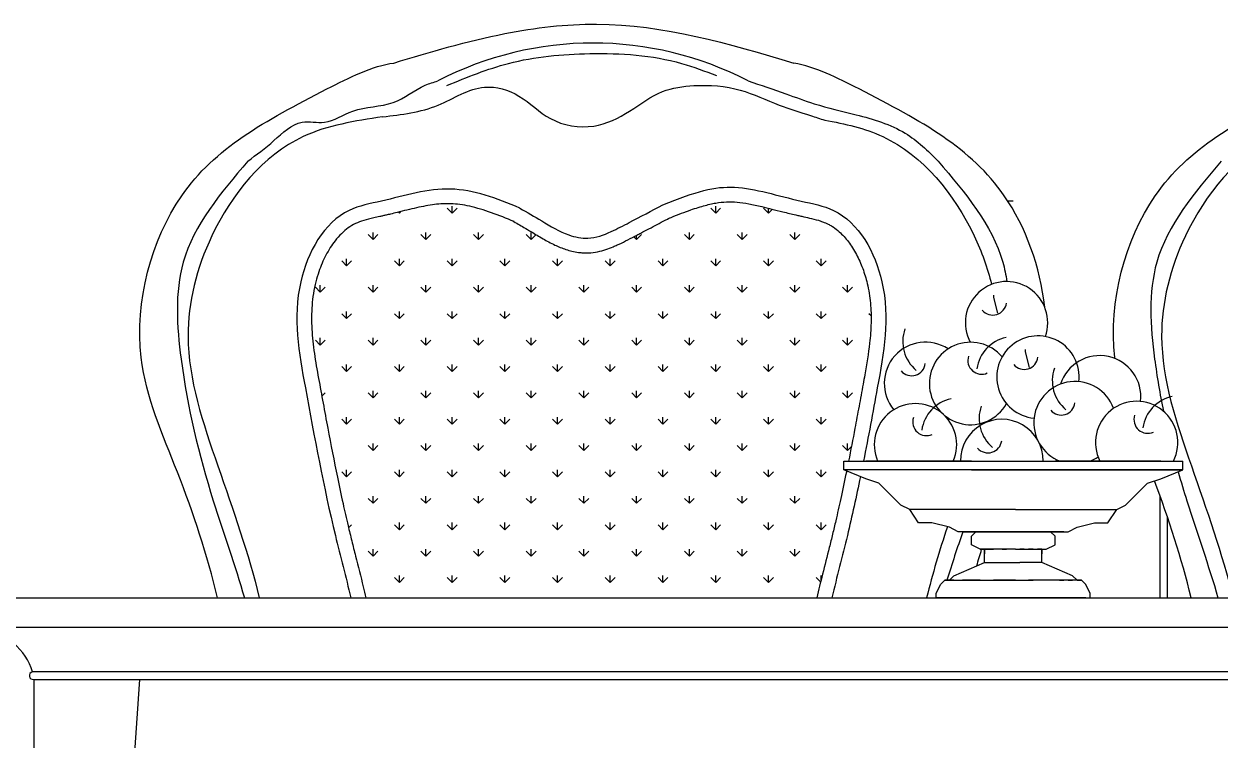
# Model space of a CAD drawing. Header units: millimetres. Extents: x 37301 to 64830, y 24173 to 38860.
# Drawn here: x 44155 to 44970, y 29510 to 29997 of the extents above; entities that cross this region are included whole.
import ezdxf

# ---------------------------------------------------------------- set-up
doc = ezdxf.new("R2010")
doc.units = ezdxf.units.MM

# ---------------------------------------------------------------- blocks, each defined once
blk = doc.blocks.new('A$C6C6C41A0')
for p, q in [((906.26, 1041.88), (902.9, 1045.24)), ((906.26, 1041.88), (909.63, 1045.24)), ((906.27, 1041.91), (906.27, 1046.67)), ((1085.87, 1041.88), (1082.5, 1045.24)), ((1085.87, 1041.88), (1089.24, 1045.24)), ((1085.88, 1041.91), (1085.88, 1046.67)), ((1121.79, 1041.88), (1118.42, 1045.24)), ((1121.79, 1041.88), (1124.49, 1044.58)), ((1121.8, 1041.91), (1121.8, 1045.25)), ((1288.5, 1050), (1284.94, 1050)), ((870.34, 1041.88), (869.7, 1042.52)), ((870.34, 1041.88), (871.41, 1042.94)), ((870.35, 1041.91), (870.35, 1042.68)), ((852.38, 1023.91), (849.02, 1027.28)), ((852.38, 1023.91), (855.75, 1027.28)), ((852.39, 1023.95), (852.39, 1028.71)), ((888.3, 1023.91), (884.94, 1027.28)), ((888.3, 1023.91), (891.67, 1027.28)), ((888.31, 1023.95), (888.31, 1028.71)), ((924.22, 1023.91), (920.86, 1027.28)), ((924.22, 1023.91), (927.59, 1027.28)), ((924.23, 1023.95), (924.23, 1028.71)), ((960.15, 1023.91), (956.78, 1027.28)), ((960.15, 1023.91), (963.46, 1027.23)), ((960.16, 1023.95), (960.16, 1028.71)), ((1031.99, 1023.91), (1035.36, 1027.28)), ((1067.91, 1023.91), (1064.54, 1027.28)), ((1067.91, 1023.91), (1071.28, 1027.28)), ((1067.92, 1023.95), (1067.92, 1028.71)), ((1103.83, 1023.91), (1100.46, 1027.28)), ((1103.83, 1023.91), (1107.2, 1027.28)), ((1103.84, 1023.95), (1103.84, 1028.71)), ((1139.75, 1023.91), (1136.38, 1027.28)), ((1139.75, 1023.91), (1143.12, 1027.28)), ((1139.76, 1023.95), (1139.76, 1028.71)), ((1031.99, 1023.91), (1030.09, 1025.81)), ((1032, 1023.95), (1032, 1026.81)), ((834.43, 1005.99), (834.43, 1010.75)), ((870.35, 1005.99), (870.35, 1010.75)), ((906.27, 1005.99), (906.27, 1010.75)), ((942.19, 1005.99), (942.19, 1010.75)), ((978.12, 1005.99), (978.12, 1010.75)), ((1014.04, 1005.99), (1014.04, 1010.75)), ((1049.96, 1005.99), (1049.96, 1010.75)), ((1085.88, 1005.99), (1085.88, 1010.75)), ((1121.8, 1005.99), (1121.8, 1010.75)), ((1157.72, 1005.99), (1157.72, 1010.75)), ((834.42, 1005.95), (831.05, 1009.32)), ((834.42, 1005.95), (837.79, 1009.32)), ((870.34, 1005.95), (866.98, 1009.32)), ((870.34, 1005.95), (873.71, 1009.32)), ((906.26, 1005.95), (902.9, 1009.32)), ((906.26, 1005.95), (909.63, 1009.32)), ((942.19, 1005.95), (938.82, 1009.32)), ((942.19, 1005.95), (945.55, 1009.32)), ((978.11, 1005.95), (974.74, 1009.32)), ((978.11, 1005.95), (981.47, 1009.32)), ((1014.03, 1005.95), (1010.66, 1009.32)), ((1014.03, 1005.95), (1017.4, 1009.32)), ((1049.95, 1005.95), (1046.58, 1009.32)), ((1049.95, 1005.95), (1053.32, 1009.32)), ((1085.87, 1005.95), (1082.5, 1009.32)), ((1085.87, 1005.95), (1089.24, 1009.32)), ((1121.79, 1005.95), (1118.42, 1009.32)), ((1121.79, 1005.95), (1125.16, 1009.32)), ((1157.71, 1005.95), (1154.34, 1009.32)), ((1157.71, 1005.95), (1161.08, 1009.32)), ((816.46, 987.99), (813.09, 991.36)), ((816.46, 987.99), (819.83, 991.36)), ((816.47, 988.02), (816.47, 992.79)), ((852.38, 987.99), (849.02, 991.36)), ((852.38, 987.99), (855.75, 991.36)), ((852.39, 988.02), (852.39, 992.79)), ((888.3, 987.99), (884.94, 991.36)), ((888.3, 987.99), (891.67, 991.36)), ((888.31, 988.02), (888.31, 992.79)), ((924.22, 987.99), (920.86, 991.36)), ((924.22, 987.99), (927.59, 991.36)), ((924.23, 988.02), (924.23, 992.79)), ((960.15, 987.99), (956.78, 991.36)), ((960.15, 987.99), (963.51, 991.36)), ((960.16, 988.02), (960.16, 992.79)), ((996.07, 987.99), (992.7, 991.36)), ((996.07, 987.99), (999.43, 991.36)), ((996.08, 988.02), (996.08, 992.79)), ((1031.99, 987.99), (1028.62, 991.36)), ((1031.99, 987.99), (1035.36, 991.36)), ((1032, 988.02), (1032, 992.79)), ((1067.91, 987.99), (1064.54, 991.36)), ((1067.91, 987.99), (1071.28, 991.36)), ((1067.92, 988.02), (1067.92, 992.79)), ((1103.83, 987.99), (1100.46, 991.36)), ((1103.83, 987.99), (1107.2, 991.36)), ((1103.84, 988.02), (1103.84, 992.79)), ((1139.75, 987.99), (1136.38, 991.36)), ((1139.75, 987.99), (1143.12, 991.36)), ((1139.76, 988.02), (1139.76, 992.79)), ((1175.67, 987.99), (1172.3, 991.36)), ((1175.67, 987.99), (1179.04, 991.36)), ((1175.68, 988.02), (1175.68, 992.79)), ((1275.43, 984.43), (1275.43, 986.04)), ((1278.11, 973.71), (1275.43, 984.43)), ((834.42, 970.03), (831.05, 973.4)), ((834.42, 970.03), (837.79, 973.4)), ((834.43, 970.06), (834.43, 974.83)), ((870.34, 970.03), (866.98, 973.4)), ((870.34, 970.03), (873.71, 973.4)), ((870.35, 970.06), (870.35, 974.83)), ((906.26, 970.03), (902.9, 973.4)), ((906.26, 970.03), (909.63, 973.4)), ((906.27, 970.06), (906.27, 974.83)), ((942.19, 970.03), (938.82, 973.4)), ((942.19, 970.06), (942.19, 974.83)), ((942.19, 970.03), (945.55, 973.4)), ((978.11, 970.03), (974.74, 973.4)), ((978.11, 970.03), (981.47, 973.4)), ((978.12, 970.06), (978.12, 974.83)), ((1014.03, 970.03), (1010.66, 973.4)), ((1014.03, 970.03), (1017.4, 973.4)), ((1014.04, 970.06), (1014.04, 974.83)), ((1049.95, 970.03), (1046.58, 973.4)), ((1049.95, 970.03), (1053.32, 973.4)), ((1049.96, 970.06), (1049.96, 974.83)), ((1085.87, 970.03), (1082.5, 973.4)), ((1085.87, 970.03), (1089.24, 973.4)), ((1085.88, 970.06), (1085.88, 974.83)), ((1121.79, 970.03), (1118.42, 973.4)), ((1121.79, 970.03), (1125.16, 973.4)), ((1121.8, 970.06), (1121.8, 974.83)), ((1157.71, 970.03), (1154.34, 973.4)), ((1157.71, 970.03), (1161.08, 973.4)), ((1157.72, 970.06), (1157.72, 974.83)), ((1191.76, 971.91), (1190.26, 973.4)), ((816.46, 952.07), (813.09, 955.44)), ((816.46, 952.07), (819.83, 955.44)), ((816.47, 952.1), (816.47, 956.87)), ((852.38, 952.07), (849.02, 955.44)), ((852.38, 952.07), (855.75, 955.44)), ((852.39, 952.1), (852.39, 956.87)), ((888.3, 952.07), (884.94, 955.44)), ((888.3, 952.07), (891.67, 955.44)), ((888.31, 952.1), (888.31, 956.87)), ((924.22, 952.07), (920.86, 955.44)), ((924.22, 952.07), (927.59, 955.44)), ((924.23, 952.1), (924.23, 956.87)), ((960.15, 952.07), (956.78, 955.44)), ((960.15, 952.07), (963.51, 955.44)), ((960.16, 952.1), (960.16, 956.87)), ((996.07, 952.07), (992.7, 955.44)), ((996.07, 952.07), (999.43, 955.44)), ((996.08, 952.1), (996.08, 956.87)), ((1031.99, 952.07), (1028.62, 955.44)), ((1031.99, 952.07), (1035.36, 955.44)), ((1032, 952.1), (1032, 956.87)), ((1067.91, 952.07), (1064.54, 955.44)), ((1067.91, 952.07), (1071.28, 955.44)), ((1067.92, 952.1), (1067.92, 956.87)), ((1103.83, 952.07), (1100.46, 955.44)), ((1103.83, 952.07), (1107.2, 955.44)), ((1103.84, 952.1), (1103.84, 956.87)), ((1139.75, 952.07), (1136.38, 955.44)), ((1139.75, 952.07), (1143.12, 955.44)), ((1139.76, 952.1), (1139.76, 956.87)), ((1175.67, 952.07), (1172.3, 955.44)), ((1175.67, 952.07), (1179.04, 955.44)), ((1175.68, 952.1), (1175.68, 956.87)), ((1296.89, 947.46), (1296.89, 949.07)), ((1299.57, 936.74), (1296.89, 947.46)), ((834.42, 934.11), (831.05, 937.48)), ((834.42, 934.11), (837.79, 937.48)), ((834.43, 934.14), (834.43, 938.91)), ((870.34, 934.11), (866.98, 937.48)), ((870.34, 934.11), (873.71, 937.48)), ((870.35, 934.14), (870.35, 938.91)), ((906.26, 934.11), (902.9, 937.48)), ((906.26, 934.11), (909.63, 937.48)), ((906.27, 934.14), (906.27, 938.91)), ((942.19, 934.11), (938.82, 937.48)), ((942.19, 934.14), (942.19, 938.91)), ((942.19, 934.11), (945.55, 937.48)), ((978.11, 934.11), (974.74, 937.48)), ((978.11, 934.11), (981.47, 937.48)), ((978.12, 934.14), (978.12, 938.91)), ((1014.03, 934.11), (1010.66, 937.48)), ((1014.03, 934.11), (1017.4, 937.48)), ((1014.04, 934.14), (1014.04, 938.91)), ((1049.95, 934.11), (1046.58, 937.48)), ((1049.95, 934.11), (1053.32, 937.48)), ((1049.96, 934.14), (1049.96, 938.91)), ((1085.87, 934.11), (1082.5, 937.48)), ((1085.87, 934.11), (1089.24, 937.48)), ((1085.88, 934.14), (1085.88, 938.91)), ((1121.79, 934.11), (1118.42, 937.48)), ((1121.79, 934.11), (1125.16, 937.48)), ((1121.8, 934.14), (1121.8, 938.91)), ((1157.71, 934.11), (1154.34, 937.48)), ((1157.71, 934.11), (1161.08, 937.48)), ((1157.72, 934.14), (1157.72, 938.91)), ((852.39, 916.18), (852.39, 920.95)), ((888.31, 916.18), (888.31, 920.95)), ((924.23, 916.18), (924.23, 920.95)), ((960.16, 916.18), (960.16, 920.95)), ((996.08, 916.18), (996.08, 920.95)), ((1032, 916.18), (1032, 920.95)), ((1067.92, 916.18), (1067.92, 920.95)), ((1103.84, 916.18), (1103.84, 920.95)), ((1139.76, 916.18), (1139.76, 920.95)), ((1175.68, 916.18), (1175.68, 920.95)), ((817.51, 917.2), (819.83, 919.52)), ((852.38, 916.15), (849.02, 919.52)), ((852.38, 916.15), (855.75, 919.52)), ((888.3, 916.15), (884.94, 919.52)), ((888.3, 916.15), (891.67, 919.52)), ((924.22, 916.15), (920.86, 919.52)), ((924.22, 916.15), (927.59, 919.52)), ((960.15, 916.15), (956.78, 919.52)), ((960.15, 916.15), (963.51, 919.52)), ((996.07, 916.15), (992.7, 919.52)), ((996.07, 916.15), (999.43, 919.52)), ((1031.99, 916.15), (1028.62, 919.52)), ((1031.99, 916.15), (1035.36, 919.52)), ((1067.91, 916.15), (1064.54, 919.52)), ((1067.91, 916.15), (1071.28, 919.52)), ((1103.83, 916.15), (1100.46, 919.52)), ((1103.83, 916.15), (1107.2, 919.52)), ((1139.75, 916.15), (1136.38, 919.52)), ((1139.75, 916.15), (1143.12, 919.52)), ((1175.67, 916.15), (1172.3, 919.52)), ((1175.67, 916.15), (1179.04, 919.52)), ((834.42, 898.19), (831.05, 901.56)), ((834.42, 898.19), (837.79, 901.56)), ((834.43, 898.22), (834.43, 902.98)), ((870.34, 898.19), (866.98, 901.56)), ((870.34, 898.19), (873.71, 901.56)), ((870.35, 898.22), (870.35, 902.98)), ((906.26, 898.19), (902.9, 901.56)), ((906.26, 898.19), (909.63, 901.56)), ((906.27, 898.22), (906.27, 902.98)), ((942.19, 898.19), (938.82, 901.56)), ((942.19, 898.22), (942.19, 902.98)), ((942.19, 898.19), (945.55, 901.56)), ((978.11, 898.19), (974.74, 901.56)), ((978.11, 898.19), (981.47, 901.56)), ((978.12, 898.22), (978.12, 902.98)), ((1014.03, 898.19), (1010.66, 901.56)), ((1014.03, 898.19), (1017.4, 901.56)), ((1014.04, 898.22), (1014.04, 902.98)), ((1049.95, 898.19), (1046.58, 901.56)), ((1049.95, 898.19), (1053.32, 901.56)), ((1049.96, 898.22), (1049.96, 902.98)), ((1085.87, 898.19), (1082.5, 901.56)), ((1085.87, 898.19), (1089.24, 901.56)), ((1085.88, 898.22), (1085.88, 902.98)), ((1121.79, 898.19), (1118.42, 901.56)), ((1121.79, 898.19), (1125.16, 901.56)), ((1121.8, 898.22), (1121.8, 902.98)), ((1157.71, 898.19), (1154.34, 901.56)), ((1157.71, 898.19), (1161.08, 901.56)), ((1157.72, 898.22), (1157.72, 902.98)), ((852.38, 880.23), (849.02, 883.6)), ((852.38, 880.23), (855.75, 883.6)), ((852.39, 880.26), (852.39, 885.02)), ((888.3, 880.23), (884.94, 883.6)), ((888.3, 880.23), (891.67, 883.6)), ((888.31, 880.26), (888.31, 885.02)), ((924.22, 880.23), (920.86, 883.6)), ((924.22, 880.23), (927.59, 883.6)), ((924.23, 880.26), (924.23, 885.02)), ((960.15, 880.23), (956.78, 883.6)), ((960.15, 880.23), (963.51, 883.6)), ((960.16, 880.26), (960.16, 885.02)), ((996.07, 880.23), (992.7, 883.6)), ((996.07, 880.23), (999.43, 883.6)), ((996.08, 880.26), (996.08, 885.02)), ((1031.99, 880.23), (1028.62, 883.6)), ((1031.99, 880.23), (1035.36, 883.6)), ((1032, 880.26), (1032, 885.02)), ((1067.91, 880.23), (1064.54, 883.6)), ((1067.91, 880.23), (1071.28, 883.6)), ((1067.92, 880.26), (1067.92, 885.02)), ((1103.83, 880.23), (1100.46, 883.6)), ((1103.83, 880.23), (1107.2, 883.6)), ((1103.84, 880.26), (1103.84, 885.02)), ((1139.75, 880.23), (1136.38, 883.6)), ((1139.75, 880.23), (1143.12, 883.6)), ((1139.76, 880.26), (1139.76, 885.02)), ((1175.67, 880.23), (1172.3, 883.6)), ((1175.67, 880.23), (1178.31, 882.87)), ((1175.68, 880.26), (1175.68, 885.02)), ((1173.06, 873), (1176.06, 873)), ((1173.06, 867), (1173.06, 873)), ((1173.06, 873), (1176.06, 873)), ((1176.06, 873), (1188.06, 873)), ((1176.06, 873), (1188.06, 873)), ((1188.06, 873), (1206.06, 873)), ((1206.06, 873), (1188.06, 873)), ((1230.06, 873), (1206.06, 873)), ((1206.06, 873), (1230.06, 873)), ((1260.06, 873), (1230.06, 873)), ((1230.06, 873), (1260.06, 873)), ((1260.06, 873), (1290.06, 873)), ((1260.06, 873), (1290.06, 873)), ((1290.06, 873), (1317.06, 873)), ((1290.06, 873), (1317.06, 873)), ((1317.06, 873), (1347.06, 873)), ((1347.06, 873), (1317.06, 873)), ((1371.06, 873), (1347.06, 873)), ((1347.06, 873), (1371.06, 873)), ((1389.06, 873), (1371.06, 873)), ((1371.06, 873), (1389.06, 873)), ((1389.06, 873), (1401.06, 873)), ((1389.06, 873), (1401.06, 873)), ((1401.06, 873), (1404.06, 873)), ((1401.06, 873), (1404.06, 873)), ((1404.06, 867), (1404.06, 873)), ((834.42, 862.27), (831.05, 865.64)), ((834.42, 862.27), (837.79, 865.64)), ((834.43, 862.3), (834.43, 867.06)), ((870.34, 862.27), (866.98, 865.64)), ((870.34, 862.27), (873.71, 865.64)), ((870.35, 862.3), (870.35, 867.06)), ((906.26, 862.27), (902.9, 865.64)), ((906.26, 862.27), (909.63, 865.64)), ((906.27, 862.3), (906.27, 867.06)), ((942.19, 862.27), (938.82, 865.64)), ((942.19, 862.3), (942.19, 867.06)), ((942.19, 862.27), (945.55, 865.64)), ((978.11, 862.27), (974.74, 865.64)), ((978.11, 862.27), (981.47, 865.64)), ((978.12, 862.3), (978.12, 867.06)), ((1014.03, 862.27), (1010.66, 865.64)), ((1014.03, 862.27), (1017.4, 865.64)), ((1014.04, 862.3), (1014.04, 867.06)), ((1049.95, 862.27), (1046.58, 865.64)), ((1049.95, 862.27), (1053.32, 865.64)), ((1049.96, 862.3), (1049.96, 867.06)), ((1085.87, 862.27), (1082.5, 865.64)), ((1085.87, 862.27), (1089.24, 865.64)), ((1085.88, 862.3), (1085.88, 867.06)), ((1121.79, 862.27), (1118.42, 865.64)), ((1121.79, 862.27), (1125.16, 865.64)), ((1121.8, 862.3), (1121.8, 867.06)), ((1157.71, 862.27), (1154.34, 865.64)), ((1157.71, 862.27), (1161.08, 865.64)), ((1157.72, 862.3), (1157.72, 867.06)), ((1188.06, 861), (1173.06, 867)), ((1176.06, 867), (1173.06, 867)), ((1176.06, 867), (1173.06, 867)), ((1176.06, 867), (1173.06, 867)), ((1176.06, 867), (1173.06, 867)), ((1188.06, 867), (1176.06, 867)), ((1188.06, 867), (1176.06, 867)), ((1188.06, 867), (1176.06, 867)), ((1188.06, 867), (1176.06, 867)), ((1206.06, 867), (1188.06, 867)), ((1206.06, 867), (1188.06, 867)), ((1206.06, 867), (1188.06, 867)), ((1206.06, 867), (1188.06, 867)), ((1230.06, 867), (1206.06, 867)), ((1230.06, 867), (1206.06, 867)), ((1230.06, 867), (1206.06, 867)), ((1230.06, 867), (1206.06, 867)), ((1260.06, 867), (1230.06, 867)), ((1260.06, 867), (1230.06, 867)), ((1260.06, 867), (1230.06, 867)), ((1260.06, 867), (1230.06, 867)), ((1260.06, 867), (1290.06, 867)), ((1290.06, 867), (1260.06, 867)), ((1290.06, 867), (1260.06, 867)), ((1290.06, 867), (1260.06, 867)), ((1290.06, 867), (1317.06, 867)), ((1317.06, 867), (1290.06, 867)), ((1290.06, 867), (1317.06, 867)), ((1290.06, 867), (1320.06, 867)), ((1320.06, 867), (1317.06, 867)), ((1317.06, 867), (1320.06, 867)), ((1317.06, 867), (1347.06, 867)), ((1347.06, 867), (1317.06, 867)), ((1347.06, 867), (1317.06, 867)), ((1347.06, 867), (1320.06, 867)), ((1347.06, 867), (1371.06, 867)), ((1371.06, 867), (1347.06, 867)), ((1371.06, 867), (1347.06, 867)), ((1371.06, 867), (1347.06, 867)), ((1371.06, 867), (1389.06, 867)), ((1389.06, 867), (1371.06, 867)), ((1389.06, 867), (1371.06, 867)), ((1389.06, 867), (1371.06, 867)), ((1389.06, 861), (1404.06, 867)), ((1389.06, 867), (1401.06, 867)), ((1401.06, 867), (1389.06, 867)), ((1401.06, 867), (1389.06, 867)), ((1401.06, 867), (1389.06, 867)), ((1401.06, 867), (1404.06, 867)), ((1401.06, 867), (1404.06, 867)), ((1401.06, 867), (1404.06, 867)), ((1404.06, 867), (1401.06, 867)), ((1197.06, 858), (1188.06, 861)), ((1206.06, 849), (1197.06, 858)), ((1371.06, 849), (1380.06, 858)), ((1380.06, 858), (1389.06, 861)), ((852.38, 844.31), (849.02, 847.68)), ((852.38, 844.31), (855.75, 847.68)), ((852.39, 844.34), (852.39, 849.1)), ((888.3, 844.31), (884.94, 847.68)), ((888.3, 844.31), (891.67, 847.68)), ((888.31, 844.34), (888.31, 849.1)), ((924.22, 844.31), (920.86, 847.68)), ((924.22, 844.31), (927.59, 847.68)), ((924.23, 844.34), (924.23, 849.1)), ((960.15, 844.31), (956.78, 847.68)), ((960.15, 844.31), (963.51, 847.68)), ((960.16, 844.34), (960.16, 849.1)), ((996.07, 844.31), (992.7, 847.68)), ((996.07, 844.31), (999.43, 847.68)), ((996.08, 844.34), (996.08, 849.1)), ((1031.99, 844.31), (1028.62, 847.68)), ((1031.99, 844.31), (1035.36, 847.68)), ((1032, 844.34), (1032, 849.1)), ((1067.91, 844.31), (1064.54, 847.68)), ((1067.91, 844.31), (1071.28, 847.68)), ((1067.92, 844.34), (1067.92, 849.1)), ((1103.83, 844.31), (1100.46, 847.68)), ((1103.83, 844.31), (1107.2, 847.68)), ((1103.84, 844.34), (1103.84, 849.1)), ((1139.75, 844.31), (1136.38, 847.68)), ((1139.75, 844.31), (1143.12, 847.68)), ((1139.76, 844.34), (1139.76, 849.1)), ((1212.06, 843), (1206.06, 849)), ((1365.06, 843), (1371.06, 849)), ((1388.5, 849.51), (1388.5, 780)), ((1218.06, 840), (1212.06, 843)), ((1224.06, 831), (1218.06, 840)), ((1221.06, 840), (1218.06, 840)), ((1227.06, 840), (1221.06, 840)), ((1239.06, 840), (1227.06, 840)), ((1254.06, 840), (1239.06, 840)), ((1269.06, 840), (1254.06, 840)), ((1290.06, 840), (1269.06, 840)), ((1290.06, 840), (1308.06, 840)), ((1308.06, 840), (1323.06, 840)), ((1323.06, 840), (1338.06, 840)), ((1338.06, 840), (1350.06, 840)), ((1350.06, 840), (1356.06, 840)), ((1353.06, 831), (1359.06, 840)), ((1356.06, 840), (1359.06, 840)), ((1359.06, 840), (1365.06, 843)), ((1393.5, 835.46), (1393.5, 780)), ((835.74, 827.67), (837.79, 829.72)), ((870.34, 826.35), (866.98, 829.72)), ((870.34, 826.35), (873.71, 829.72)), ((870.35, 826.38), (870.35, 831.14)), ((906.26, 826.35), (902.9, 829.72)), ((906.26, 826.35), (909.63, 829.72)), ((906.27, 826.38), (906.27, 831.14)), ((942.19, 826.35), (938.82, 829.72)), ((942.19, 826.38), (942.19, 831.14)), ((942.19, 826.35), (945.55, 829.72)), ((978.11, 826.35), (974.74, 829.72)), ((978.11, 826.35), (981.47, 829.72)), ((978.12, 826.38), (978.12, 831.14)), ((1014.03, 826.35), (1010.66, 829.72)), ((1014.03, 826.35), (1017.4, 829.72)), ((1014.04, 826.38), (1014.04, 831.14)), ((1049.95, 826.35), (1046.58, 829.72)), ((1049.95, 826.35), (1053.32, 829.72)), ((1049.96, 826.38), (1049.96, 831.14)), ((1085.87, 826.35), (1082.5, 829.72)), ((1085.87, 826.35), (1089.24, 829.72)), ((1085.88, 826.38), (1085.88, 831.14)), ((1121.79, 826.35), (1118.42, 829.72)), ((1121.79, 826.35), (1125.16, 829.72)), ((1121.8, 826.38), (1121.8, 831.14)), ((1157.71, 826.35), (1154.34, 829.72)), ((1157.71, 826.35), (1161.08, 829.72)), ((1157.72, 826.38), (1157.72, 831.14)), ((1233.06, 831), (1224.06, 831)), ((1227.06, 831), (1224.06, 831)), ((1233.06, 831), (1227.06, 831)), ((1245.06, 828), (1233.06, 831)), ((1251.06, 825), (1245.06, 828)), ((1260.06, 825), (1251.06, 825)), ((1254.06, 825), (1251.06, 825)), ((1254.06, 825), (1260.06, 825)), ((1257.06, 825), (1254.06, 825)), ((1257.06, 825), (1263.06, 825)), ((1263.06, 825), (1257.06, 825)), ((1266.06, 825), (1260.06, 825)), ((1266.06, 825), (1260.06, 825)), ((1260.06, 822), (1263.06, 825)), ((1263.06, 825), (1260.06, 825)), ((1263.06, 825), (1266.06, 825)), ((1263.06, 825), (1266.06, 825)), ((1263.06, 825), (1266.06, 825)), ((1269.06, 825), (1263.06, 825)), ((1263.06, 825), (1269.06, 825)), ((1263.06, 825), (1269.06, 825)), ((1269.06, 825), (1263.06, 825)), ((1266.06, 825), (1269.06, 825)), ((1269.06, 825), (1266.06, 825)), ((1266.06, 825), (1269.06, 825)), ((1269.06, 825), (1272.06, 825)), ((1272.06, 825), (1269.06, 825)), ((1269.06, 825), (1272.06, 825)), ((1269.06, 825), (1275.06, 825)), ((1269.06, 825), (1275.06, 825)), ((1269.06, 825), (1275.06, 825)), ((1278.06, 825), (1269.06, 825)), ((1278.06, 825), (1272.06, 825)), ((1275.06, 825), (1278.06, 825)), ((1278.06, 825), (1275.06, 825)), ((1275.06, 825), (1281.06, 825)), ((1281.06, 825), (1275.06, 825)), ((1290.06, 825), (1278.06, 825)), ((1281.06, 825), (1278.06, 825)), ((1281.06, 825), (1278.06, 825)), ((1281.06, 825), (1290.06, 825)), ((1290.06, 825), (1281.06, 825)), ((1290.06, 825), (1281.06, 825)), ((1290.06, 825), (1299.06, 825)), ((1290.06, 825), (1296.06, 825)), ((1296.06, 825), (1290.06, 825)), ((1296.06, 825), (1290.06, 825)), ((1299.06, 825), (1296.06, 825)), ((1296.06, 825), (1299.06, 825)), ((1302.06, 825), (1296.06, 825)), ((1302.06, 825), (1296.06, 825)), ((1299.06, 825), (1302.06, 825)), ((1302.06, 825), (1299.06, 825)), ((1299.06, 825), (1308.06, 825)), ((1299.06, 825), (1305.06, 825)), ((1308.06, 825), (1302.06, 825)), ((1308.06, 825), (1302.06, 825)), ((1302.06, 825), (1311.06, 825)), ((1305.06, 825), (1308.06, 825)), ((1311.06, 825), (1305.06, 825)), ((1305.06, 825), (1308.06, 825)), ((1308.06, 825), (1314.06, 825)), ((1308.06, 825), (1311.06, 825)), ((1308.06, 825), (1311.06, 825)), ((1314.06, 825), (1308.06, 825)), ((1308.06, 825), (1311.06, 825)), ((1311.06, 825), (1317.06, 825)), ((1317.06, 825), (1311.06, 825)), ((1314.06, 825), (1311.06, 825)), ((1314.06, 825), (1311.06, 825)), ((1311.06, 825), (1314.06, 825)), ((1311.06, 825), (1314.06, 825)), ((1311.06, 825), (1314.06, 825)), ((1317.06, 822), (1314.06, 825)), ((1317.06, 822), (1314.06, 825)), ((1314.06, 825), (1317.06, 825)), ((1314.06, 825), (1320.06, 825)), ((1314.06, 825), (1320.06, 825)), ((1317.06, 825), (1326.06, 825)), ((1323.06, 825), (1317.06, 825)), ((1320.06, 825), (1323.06, 825)), ((1323.06, 825), (1326.06, 825)), ((1326.06, 825), (1332.06, 828)), ((1332.06, 828), (1344.06, 831)), ((1344.06, 831), (1353.06, 831)), ((1344.06, 831), (1350.06, 831)), ((1350.06, 831), (1353.06, 831)), ((1260.06, 816), (1260.06, 822)), ((1266.06, 813), (1260.06, 816)), ((1311.06, 813), (1317.06, 816)), ((1317.06, 816), (1317.06, 822)), ((852.38, 808.39), (849.02, 811.76)), ((852.38, 808.39), (855.75, 811.76)), ((852.39, 808.42), (852.39, 813.18)), ((888.3, 808.39), (884.94, 811.76)), ((888.3, 808.39), (891.67, 811.76)), ((888.31, 808.42), (888.31, 813.18)), ((924.22, 808.39), (920.86, 811.76)), ((924.22, 808.39), (927.59, 811.76)), ((924.23, 808.42), (924.23, 813.18)), ((960.15, 808.39), (956.78, 811.76)), ((960.15, 808.39), (963.51, 811.76)), ((960.16, 808.42), (960.16, 813.18)), ((996.07, 808.39), (992.7, 811.76)), ((996.07, 808.39), (999.43, 811.76)), ((996.08, 808.42), (996.08, 813.18)), ((1031.99, 808.39), (1028.62, 811.76)), ((1031.99, 808.39), (1035.36, 811.76)), ((1032, 808.42), (1032, 813.18)), ((1067.91, 808.39), (1064.54, 811.76)), ((1067.91, 808.39), (1071.28, 811.76)), ((1067.92, 808.42), (1067.92, 813.18)), ((1103.83, 808.39), (1100.46, 811.76)), ((1103.83, 808.39), (1107.2, 811.76)), ((1103.84, 808.42), (1103.84, 813.18)), ((1139.75, 808.39), (1136.38, 811.76)), ((1139.75, 808.39), (1143.12, 811.76)), ((1139.76, 808.42), (1139.76, 813.18)), ((1269.06, 813), (1266.06, 813)), ((1266.06, 813), (1269.06, 813)), ((1269.06, 813), (1266.06, 813)), ((1269.06, 804), (1269.06, 813)), ((1269.06, 813), (1269.06, 810)), ((1269.06, 813), (1272.06, 813)), ((1269.06, 813), (1272.06, 813)), ((1272.06, 813), (1269.06, 813)), ((1272.06, 813), (1275.06, 813)), ((1272.06, 813), (1275.06, 813)), ((1278.06, 813), (1272.06, 813)), ((1278.06, 813), (1275.06, 813)), ((1284.06, 813), (1278.06, 813)), ((1281.06, 813), (1278.06, 813)), ((1281.06, 813), (1284.06, 813)), ((1290.06, 813), (1281.06, 813)), ((1290.06, 813), (1284.06, 813)), ((1290.06, 813), (1293.06, 813)), ((1290.06, 813), (1296.06, 813)), ((1293.06, 813), (1299.06, 813)), ((1296.06, 813), (1293.06, 813)), ((1296.06, 813), (1302.06, 813)), ((1302.06, 813), (1299.06, 813)), ((1299.06, 813), (1302.06, 813)), ((1302.06, 813), (1305.06, 813)), ((1302.06, 813), (1305.06, 813)), ((1302.06, 813), (1308.06, 813)), ((1308.06, 813), (1305.06, 813)), ((1308.06, 810), (1308.06, 813)), ((1308.06, 813), (1311.06, 813)), ((1308.06, 813), (1308.06, 810)), ((1308.06, 813), (1311.06, 813)), ((1308.06, 813), (1311.06, 813)), ((1308.06, 807), (1308.06, 810)), ((1308.06, 804), (1308.06, 807)), ((1248.06, 795), (1269.06, 804)), ((1269.06, 804), (1272.06, 804)), ((1272.06, 804), (1275.06, 804)), ((1275.06, 804), (1278.06, 804)), ((1278.06, 804), (1284.06, 804)), ((1284.06, 804), (1290.06, 804)), ((1290.06, 804), (1293.06, 804)), ((1299.06, 804), (1293.06, 804)), ((1302.06, 804), (1299.06, 804)), ((1305.06, 804), (1302.06, 804)), ((1308.06, 804), (1305.06, 804)), ((1329.06, 795), (1308.06, 804)), ((870.34, 790.43), (866.98, 793.8)), ((870.34, 790.43), (873.71, 793.8)), ((870.35, 790.46), (870.35, 795.22)), ((906.26, 790.43), (902.9, 793.8)), ((906.26, 790.43), (909.63, 793.8)), ((906.27, 790.46), (906.27, 795.22)), ((942.19, 790.43), (938.82, 793.8)), ((942.19, 790.46), (942.19, 795.22)), ((942.19, 790.43), (945.55, 793.8)), ((978.11, 790.43), (974.74, 793.8)), ((978.11, 790.43), (981.47, 793.8)), ((978.12, 790.46), (978.12, 795.22)), ((1014.03, 790.43), (1010.66, 793.8)), ((1014.03, 790.43), (1017.4, 793.8)), ((1014.04, 790.46), (1014.04, 795.22)), ((1049.95, 790.43), (1046.58, 793.8)), ((1049.95, 790.43), (1053.32, 793.8)), ((1049.96, 790.46), (1049.96, 795.22)), ((1085.87, 790.43), (1082.5, 793.8)), ((1085.87, 790.43), (1089.24, 793.8)), ((1085.88, 790.46), (1085.88, 795.22)), ((1121.79, 790.43), (1118.42, 793.8)), ((1121.79, 790.43), (1125.16, 793.8)), ((1121.8, 790.46), (1121.8, 795.22)), ((1157.35, 790.79), (1154.34, 793.8)), ((1157.72, 792.29), (1157.72, 795.22)), ((1239.06, 789), (1242.06, 792)), ((1242.06, 792), (1239.06, 789)), ((1242.06, 792), (1245.06, 792)), ((1248.06, 792), (1242.06, 792)), ((1242.06, 792), (1248.06, 792)), ((1245.06, 792), (1248.06, 795)), ((1245.06, 792), (1248.06, 792)), ((1248.06, 792), (1251.06, 792)), ((1248.06, 792), (1251.06, 792)), ((1248.06, 792), (1254.06, 792)), ((1251.06, 792), (1257.06, 792)), ((1254.06, 792), (1266.06, 792)), ((1257.06, 792), (1254.06, 792)), ((1266.06, 792), (1257.06, 792)), ((1266.06, 792), (1275.06, 792)), ((1266.06, 792), (1278.06, 792)), ((1275.06, 792), (1290.06, 792)), ((1278.06, 792), (1275.06, 792)), ((1290.06, 792), (1278.06, 792)), ((1290.06, 792), (1302.06, 792)), ((1290.06, 792), (1299.06, 792)), ((1299.06, 792), (1302.06, 792)), ((1311.06, 792), (1299.06, 792)), ((1311.06, 792), (1302.06, 792)), ((1323.06, 792), (1311.06, 792)), ((1320.06, 792), (1311.06, 792)), ((1320.06, 792), (1323.06, 792)), ((1326.06, 792), (1320.06, 792)), ((1329.06, 792), (1323.06, 792)), ((1326.06, 792), (1329.06, 792)), ((1332.06, 792), (1326.06, 792)), ((1332.06, 792), (1329.06, 795)), ((1335.06, 792), (1329.06, 792)), ((1335.06, 792), (1332.06, 792)), ((1332.06, 792), (1335.06, 792)), ((1338.06, 789), (1335.06, 792)), ((1335.06, 792), (1338.06, 789)), ((1236.06, 783), (1239.06, 789)), ((1236.06, 780), (1236.06, 783)), ((1341.06, 783), (1338.06, 789)), ((1341.06, 780), (1341.06, 783)), ((587.71, 780), (2070.41, 780)), ((1239.06, 780), (1236.06, 780)), ((1239.06, 780), (1236.06, 780)), ((1239.06, 780), (1242.06, 780)), ((1239.06, 780), (1242.06, 780)), ((1239.06, 780), (1242.06, 780)), ((1245.06, 780), (1239.06, 780)), ((1245.06, 780), (1239.06, 780)), ((1242.06, 780), (1245.06, 780)), ((1245.06, 780), (1242.06, 780)), ((1245.06, 780), (1254.06, 780)), ((1254.06, 780), (1245.06, 780)), ((1254.06, 780), (1245.06, 780)), ((1251.06, 780), (1245.06, 780)), ((1290.06, 780), (1251.06, 780)), ((1254.06, 780), (1251.06, 780)), ((1263.06, 780), (1251.06, 780)), ((1254.06, 780), (1263.06, 780)), ((1263.06, 780), (1254.06, 780)), ((1263.06, 780), (1254.06, 780)), ((1263.06, 780), (1275.06, 780)), ((1275.06, 780), (1263.06, 780)), ((1275.06, 780), (1263.06, 780)), ((1275.06, 780), (1263.06, 780)), ((1275.06, 780), (1290.06, 780)), ((1290.06, 780), (1275.06, 780)), ((1290.06, 780), (1275.06, 780)), ((1290.06, 780), (1275.06, 780)), ((1290.06, 780), (1302.06, 780)), ((1290.06, 780), (1302.06, 780)), ((1302.06, 780), (1290.06, 780)), ((1302.06, 780), (1290.06, 780)), ((1290.06, 780), (1326.06, 780)), ((1302.06, 780), (1314.06, 780)), ((1302.06, 780), (1314.06, 780)), ((1314.06, 780), (1302.06, 780)), ((1314.06, 780), (1302.06, 780)), ((1314.06, 780), (1323.06, 780)), ((1314.06, 780), (1323.06, 780)), ((1323.06, 780), (1314.06, 780)), ((1314.06, 780), (1326.06, 780)), ((1326.06, 780), (1323.06, 780)), ((1323.06, 780), (1332.06, 780)), ((1323.06, 780), (1332.06, 780)), ((1332.06, 780), (1323.06, 780)), ((1332.06, 780), (1326.06, 780)), ((1332.06, 780), (1335.06, 780)), ((1332.06, 780), (1338.06, 780)), ((1335.06, 780), (1332.06, 780)), ((1332.06, 780), (1338.06, 780)), ((1338.06, 780), (1335.06, 780)), ((1335.06, 780), (1338.06, 780)), ((1338.06, 780), (1335.06, 780)), ((1338.06, 780), (1341.06, 780)), ((1338.06, 780), (1341.06, 780)), ((586.38, 760), (2071.73, 760)), ((2037.77, 729.54), (620.35, 729.54)), ((621.23, 724.45), (2036.89, 724.45)), ((621.23, 724.45), (621.23, 669.43)), ((693.18, 724.45), (645.34, 0))]:
    blk.add_line(p, q)
for centre, radius, start, end in [((1002.27, 928.02), 229.64, 62.60781, 117.39219), ((1284.03, 967.21), 28.08, 340.55219, 208.12416), ((1274.61, 981.82), 9.39, 220.77872, 352.89021), ((1238.92, 954.5), 25.62, 160.56983, 230.2176), ((1228.79, 925.95), 28.08, 56.73499, 219.7741), ((1259.51, 925.89), 28.08, 40.08195, 330.7022), ((1289.14, 932.21), 25.62, 102.12641, 171.77418), ((1305.48, 930.23), 28.08, 353.59774, 264.4893), ((1219.37, 940.56), 9.39, 220.77872, 352.89021), ((1267.04, 941.57), 9.39, 162.3353, 294.44679), ((1296.06, 944.85), 9.39, 220.77872, 352.89021), ((1347.47, 916.79), 28.08, 353.59774, 162.10302), ((1340.82, 927.71), 25.62, 160.56983, 230.2176), ((1330.69, 899.15), 28.08, 20.51214, 248.66694), ((1251.6, 890.41), 25.62, 102.12641, 171.77418), ((1372.67, 885.71), 28.08, 333.09473, 206.90527), ((1402.3, 892.02), 25.62, 102.12641, 171.77418), ((1221.97, 884.1), 28.08, 336.71764, 203.28236), ((1290.94, 901.99), 25.62, 160.56983, 230.2176), ((1321.27, 913.77), 9.39, 220.77872, 352.89021), ((1229.49, 899.78), 9.39, 162.3353, 294.44679), ((1228.79, 925.95), 28.08, 301.71551, 303.07024), ((1280.81, 873.43), 28.08, 359.11546, 180.88454), ((1380.2, 901.38), 9.39, 162.3353, 294.44679), ((1271.39, 888.05), 9.39, 220.77872, 352.89021), ((1330.69, 899.15), 28.08, 291.33306, 303.96587), ((582.17, 718.34), 39.79, 16.34874, 83.91636), ((620.79, 726.99), 2.58, 99.79408, 279.79408)]:
    blk.add_arc(centre, radius, start, end)
for points, knots in [([(866.53, 1144.03), (891.49, 1151.65), (936.62, 1164.97), (1029.83, 1176.18), (1094.72, 1157.43), (1139.16, 1143.87)], [8.792506, 8.792506, 8.792506, 8.792506, 87.086054, 149.951699, 287.085041, 287.085041, 287.085041, 287.085041]), ([(746.46, 780), (739.42, 809.22), (721.6, 863.3), (681.96, 951.14), (713.39, 1069.22), (790.12, 1110.93), (852.19, 1142.22), (866.53, 1144.03)], [291.067804, 291.067804, 291.067804, 291.067804, 380.861255, 462.817228, 576.223654, 699.089926, 742.250062, 742.250062, 742.250062, 742.250062]), ([(1310.05, 977.76), (1307.06, 1005.27), (1281.98, 1074.2), (1214.73, 1110.76), (1153.21, 1141.78), (1139.16, 1143.87)], [496.185637, 496.185637, 496.185637, 496.185637, 576.223654, 699.089926, 741.093451, 741.093451, 741.093451, 741.093451]), ([(1357.91, 942.85), (1357.88, 943.11), (1353.29, 981.26), (1376.7, 1069.22), (1453.43, 1110.93), (1515.5, 1142.22), (1529.84, 1144.03)], [462.049416, 462.049416, 462.049416, 462.049416, 462.817228, 576.223654, 699.089926, 742.250062, 742.250062, 742.250062, 742.250062]), ([(858.93, 1107.45), (871.83, 1108.95), (896.01, 1111.76), (924.48, 1131.79), (953.95, 1122.97), (972.47, 1103.06), (1002.43, 1097.98), (1027.59, 1110.54), (1047.53, 1125.97), (1074.42, 1129.77), (1102.11, 1127.78), (1127.1, 1115.44), (1146.59, 1109.63), (1156.93, 1106.21), (1160.12, 1105.14)], [0, 0, 0, 0, 38.721868, 72.588198, 96.805761, 123.093578, 153.0771, 179.565128, 205.596601, 227.377586, 259.110803, 287.49115, 310.043261, 320.134268, 320.134268, 320.134268, 320.134268]), ([(858.93, 1107.45), (840.15, 1104.58), (790.44, 1096.98), (739.86, 1035.02), (718.72, 951), (746.75, 868.96), (767.64, 810.04), (774.93, 780)], [0, 0, 0, 0, 55.801901, 147.727656, 217.816849, 308.418063, 401.254476, 401.254476, 401.254476, 401.254476]), ([(1160.12, 1105.14), (1173.94, 1102.77), (1217.44, 1092.88), (1256.36, 1045.2), (1271.07, 1004.55), (1273.82, 993.36)], [14.412041, 14.412041, 14.412041, 14.412041, 55.801901, 147.727656, 182.031276, 182.031276, 182.031276, 182.031276]), ([(1522.24, 1107.45), (1503.46, 1104.58), (1453.75, 1096.98), (1403.17, 1035.02), (1382.03, 951), (1410.06, 868.96), (1430.95, 810.04), (1438.25, 780)], [0, 0, 0, 0, 55.801901, 147.727656, 217.816849, 308.418063, 401.254476, 401.254476, 401.254476, 401.254476]), ([(767.03, 1077.23), (748.66, 1055.57), (715.47, 1016.43), (720.88, 930.12), (739.04, 855.52), (758.41, 802.11), (764.73, 780)], [0, 0, 0, 0, 81.643458, 147.539322, 246.629534, 315.471525, 315.471525, 315.471525, 315.471525]), ([(1237.51, 1077.23), (1255.87, 1055.57), (1277.33, 1030.27), (1283.56, 999.75), (1284.2, 995.28)], [0, 0, 0, 0, 81.643458, 95.363006, 95.363006, 95.363006, 95.363006]), ([(1430.34, 1077.23), (1411.97, 1055.57), (1378.78, 1016.43), (1382.8, 952.32), (1388.51, 918.71), (1390.89, 907.07)], [0, 0, 0, 0, 81.643458, 147.539322, 183.187402, 183.187402, 183.187402, 183.187402]), ([(1049.85, 1047.49), (1072.76, 1056.69), (1097.39, 1063.75), (1135.57, 1051.2), (1179.12, 1043.46), (1208.26, 989.94), (1197.3, 929.92), (1189.85, 889.56), (1186.56, 873)], [0, 0, 0, 0, 47.55606, 95.627262, 118.504912, 177.308496, 249.601348, 300.261411, 300.261411, 300.261411, 300.261411]), ([(952.43, 1045.29), (936.64, 1051.88), (904.88, 1063.75), (866.71, 1051.2), (823.15, 1043.46), (794.02, 989.94), (808.11, 912.79), (821.37, 841.23), (833.87, 794.18), (837.27, 780)], [0, 0, 0, 0, 47.55606, 95.627262, 118.504912, 177.308496, 249.601348, 352.142559, 395.846125, 395.846125, 395.846125, 395.846125]), ([(948.58, 1036.06), (943.31, 1038.26), (938.12, 1040.35), (927.99, 1043.93), (923.04, 1045.43), (916.01, 1046.99), (913.8, 1047.4), (909.51, 1047.98), (907.43, 1048.16), (904.48, 1048.27), (903.58, 1048.28), (901.76, 1048.26), (900.85, 1048.24), (898.1, 1048.09), (896.23, 1047.92), (890.35, 1047.2), (886.24, 1046.41), (877.74, 1044.53), (873.37, 1043.42), (867.34, 1041.94), (865.81, 1041.56), (863.29, 1040.96), (862.32, 1040.73), (860.61, 1040.34), (859.88, 1040.18), (858.43, 1039.86), (857.72, 1039.7), (855.6, 1039.24), (854.23, 1038.94), (850.49, 1038.09), (848.22, 1037.52), (844.05, 1036.25), (842.15, 1035.54), (838.74, 1033.92), (837.09, 1032.94), (833.89, 1030.65), (832.34, 1029.34), (829.34, 1026.41), (827.91, 1024.79), (824.24, 1020.1), (822.14, 1016.79), (818.43, 1009.67), (816.82, 1005.87), (814.72, 999.74), (814.05, 997.47), (812.1, 989.83), (811.26, 984.5), (810.43, 973.76), (810.42, 968.36), (811.04, 957.44), (811.65, 951.92), (813.24, 940.76), (814.23, 935.11), (815.78, 926.58), (816.3, 923.75), (817.34, 918.1), (817.86, 915.28), (819.42, 906.82), (820.47, 901.19), (823.66, 884.33), (825.84, 873.14), (829.38, 856.03), (830.65, 850.07), (833.08, 839.09), (834.22, 834.07), (836.22, 825.61), (837.06, 822.17), (838.76, 815.29), (839.63, 811.84), (842.25, 801.46), (844.02, 794.51), (846.36, 785), (846.96, 782.51), (847.55, 780)], [0, 0, 0, 0, 16.105718, 16.105718, 32.211437, 32.211437, 39.742687, 39.742687, 47.097692, 47.097692, 50.322748, 50.322748, 53.547804, 53.547804, 59.997916, 59.997916, 73.610837, 73.610837, 87.223759, 87.223759, 91.804123, 91.804123, 94.666317, 94.666317, 96.788074, 96.788074, 98.909831, 98.909831, 103.153345, 103.153345, 110.832456, 110.832456, 118.511567, 118.511567, 126.190678, 126.190678, 133.869788, 133.869788, 141.548899, 141.548899, 154.448863, 154.448863, 167.348826, 167.348826, 174.7775, 174.7775, 192.283462, 192.283462, 209.789424, 209.789424, 227.295386, 227.295386, 244.801348, 244.801348, 253.395548, 253.395548, 261.989749, 261.989749, 279.178151, 279.178151, 313.554954, 313.554954, 331.989422, 331.989422, 347.636767, 347.636767, 358.375965, 358.375965, 369.115163, 369.115163, 390.593559, 390.593559, 398.214888, 398.214888, 398.214888, 398.214888]), ([(1053.58, 1038.21), (1058.75, 1040.29), (1063.33, 1042.05), (1071.16, 1044.85), (1074.5, 1045.93), (1080.57, 1047.65), (1083.31, 1048.28), (1088.43, 1049.17), (1090.81, 1049.42), (1095.57, 1049.61), (1097.93, 1049.54), (1103, 1049.09), (1105.68, 1048.71), (1111.27, 1047.7), (1114.18, 1047.07), (1121.77, 1045.3), (1126.57, 1044.05), (1133.08, 1042.4), (1134.65, 1042.01), (1137.6, 1041.29), (1138.98, 1040.96), (1141.31, 1040.42), (1142.24, 1040.21), (1144.09, 1039.81), (1144.99, 1039.61), (1147.67, 1039.02), (1149.4, 1038.64), (1153.32, 1037.71), (1155.45, 1037.13), (1158.25, 1036.2), (1159.08, 1035.9), (1160.42, 1035.36), (1160.96, 1035.13), (1161.85, 1034.72), (1162.23, 1034.54), (1162.97, 1034.16), (1163.34, 1033.96), (1164.44, 1033.34), (1165.16, 1032.9), (1167.3, 1031.47), (1168.69, 1030.38), (1172.26, 1027.19), (1174.37, 1024.88), (1178.28, 1019.69), (1180.08, 1016.83), (1183.33, 1010.73), (1184.77, 1007.5), (1187.24, 1000.84), (1188.28, 997.43), (1190.18, 989.54), (1190.89, 985.09), (1191.72, 976.13), (1191.84, 971.63), (1191.6, 962.56), (1191.25, 957.98), (1189.94, 946.28), (1188.75, 939.09), (1187.06, 929.66), (1186.67, 927.53), (1185.82, 922.88), (1185.36, 920.37), (1184.43, 915.36), (1183.97, 912.86), (1182.58, 905.36), (1181.65, 900.37), (1179.29, 887.9), (1177.85, 880.44), (1176.37, 873)], [0, 0, 0, 0, 10.904232, 10.904232, 20.800128, 20.800128, 30.696024, 30.696024, 40.59192, 40.59192, 50.487816, 50.487816, 60.383713, 60.383713, 70.279609, 70.279609, 85.347561, 85.347561, 90.045425, 90.045425, 94.118077, 94.118077, 96.827117, 96.827117, 99.536157, 99.536157, 104.954236, 104.954236, 112.394304, 112.394304, 115.682619, 115.682619, 117.97601, 117.97601, 119.667521, 119.667521, 121.359032, 121.359032, 124.742054, 124.742054, 131.508098, 131.508098, 142.64484, 142.64484, 153.781581, 153.781581, 164.918323, 164.918323, 176.055064, 176.055064, 190.674983, 190.674983, 205.294902, 205.294902, 219.91482, 219.91482, 242.351663, 242.351663, 248.876449, 248.876449, 256.498202, 256.498202, 264.119955, 264.119955, 279.363462, 279.363462, 302.257362, 302.257362, 302.257362, 302.257362]), ([(947.41, 1036.64), (950, 1035.13), (952.59, 1033.63), (956.87, 1031.13), (958.57, 1030.14), (961.55, 1028.37), (962.83, 1027.61), (965.47, 1026.04), (966.82, 1025.24), (970.77, 1022.97), (973.46, 1021.5), (978.71, 1019.04), (981.21, 1018.02), (986.51, 1016.28), (989.33, 1015.57), (993.37, 1015), (994.46, 1014.88), (996.77, 1014.75), (997.98, 1014.73), (1001.35, 1014.87), (1003.4, 1015.15), (1007.32, 1015.96), (1009.18, 1016.48), (1012.74, 1017.67), (1014.43, 1018.32), (1016.97, 1019.39), (1017.86, 1019.78), (1020.67, 1021.06), (1022.56, 1021.97), (1026.56, 1023.97), (1028.66, 1025.06), (1031.64, 1026.62), (1032.56, 1027.1), (1034.4, 1028.07), (1035.33, 1028.56), (1038.1, 1030.01), (1039.95, 1030.99), (1045.5, 1033.9), (1049.21, 1035.85), (1053.45, 1038.08), (1053.98, 1038.36), (1054.5, 1038.64)], [0, 0, 0, 0, 9.009067, 9.009067, 14.968217, 14.968217, 19.51752, 19.51752, 24.066823, 24.066823, 32.423227, 32.423227, 39.269201, 39.269201, 46.115176, 46.115176, 48.588894, 48.588894, 51.245864, 51.245864, 55.849558, 55.849558, 60.453251, 60.453251, 65.056944, 65.056944, 67.673256, 67.673256, 73.546329, 73.546329, 80.477146, 80.477146, 83.612134, 83.612134, 86.747123, 86.747123, 93.017099, 93.017099, 105.557052, 105.557052, 107.347357, 107.347357, 107.347357, 107.347357]), ([(1175, 866.22), (1174.96, 866.02), (1174.92, 865.81), (1173.64, 859.55), (1172.37, 853.5), (1169.96, 842.46), (1168.83, 837.45), (1166.96, 829.42), (1166.24, 826.39), (1164.77, 820.34), (1164.02, 817.31), (1161.74, 808.2), (1160.18, 802.1), (1157.31, 790.67), (1155.99, 785.36), (1154.72, 780)], [309.215467, 309.215467, 309.215467, 309.215467, 309.850476, 309.850476, 328.535926, 328.535926, 344.102059, 344.102059, 353.55662, 353.55662, 363.011181, 363.011181, 381.920303, 381.920303, 398.215294, 398.215294, 398.215294, 398.215294]), ([(1400.98, 865.77), (1402.85, 859.14), (1411.38, 830.6), (1421.72, 802.11), (1428.05, 780)], [225.881262, 225.881262, 225.881262, 225.881262, 246.629534, 315.471525, 315.471525, 315.471525, 315.471525]), ([(1184.44, 862.45), (1181.69, 849.03), (1175.66, 821.47), (1168.41, 794.18), (1165, 780)], [311.030764, 311.030764, 311.030764, 311.030764, 352.142559, 395.846125, 395.846125, 395.846125, 395.846125])]:
    blk.add_open_spline(points, degree=3, knots=knots)
for points in [[(902.77, 1128.78), (944.67, 1143.78), (1000.03, 1150.5), (1062.63, 1143.78), (1086.42, 1135.5)], [(767.03, 1077.23), (784.88, 1091.23), (804.16, 1103.8), (819.26, 1103.8), (838.54, 1111.34), (866.21, 1117.21), (888.01, 1128.94), (896.62, 1131.91)], [(1107.92, 1131.91), (1133.68, 1123.07), (1152.97, 1116.37), (1181.48, 1108.83), (1215.02, 1096.26), (1237.51, 1077.23)], [(952.43, 1045.29), (967.3, 1036.59), (985.87, 1027.03), (998.82, 1024.78), (1014.58, 1029.28), (1026.96, 1035.46), (1049.85, 1047.49)]]:
    blk.add_spline(points, degree=3)
for points in [[(1409.78, 780), (1403.23, 807.17), (1394.71, 833.52), (1384.73, 859.56)], [(1243.69, 828.34), (1238.4, 812.26), (1233.53, 796.16), (1229.6, 780)], [(1254.14, 825), (1250.5, 814.02), (1246.8, 803.03), (1243.38, 792)], [(1263.77, 801.73), (1264.83, 805.5), (1265.93, 809.26), (1267.07, 813)]]:
    blk.add_open_spline(points, degree=3)

msp = doc.modelspace()

# ---------------------------------------------------------------- block references
msp.add_blockref('A$C6C6C41A0', (43540.41, 28826.72))

doc.saveas('drawing.dxf')
